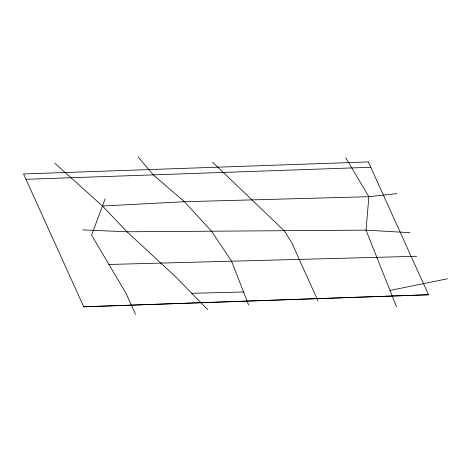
<?xml version="1.0" encoding="UTF-8"?>
<svg xmlns="http://www.w3.org/2000/svg" width="471" height="471" viewBox="0 0 471 471"><rect width="100%" height="100%" fill="white"/><g stroke="black" fill="none" stroke-linecap="round" stroke-linejoin="round"><path stroke-width="0.71" d="M105.21 198.691L91.592 235.147L126.004 293.315L135.489 314.245M390.012 290.442L447.45 278.785M396.841 193.634L368.864 196.707L184.444 201.723L102.472 206.015L54.736 163.166M25.976 179.316L370.765 167.27M108.936 264.472L416.711 256.271M83.714 306.774L428.51 294.728M191.732 293.309L243.566 291.979M82.843 229.895L126.987 231.785L366.026 230.142L410.047 232.692M212.598 162.224L284.313 230.831L291.761 242.777L318.013 300.987M207.652 309.6L175.206 276.389L126.987 231.785L102.472 206.015M138.05 156.755L153.216 174.871L184.444 201.723L211.715 231.444L231.502 261.064L248.664 305.049M345.702 157.691L368.864 196.707L366.026 230.142L396.476 306.698M368.34 161.918L23.55 173.964L83.744 306.839L428.533 294.787L368.34 161.918"/></g></svg>
